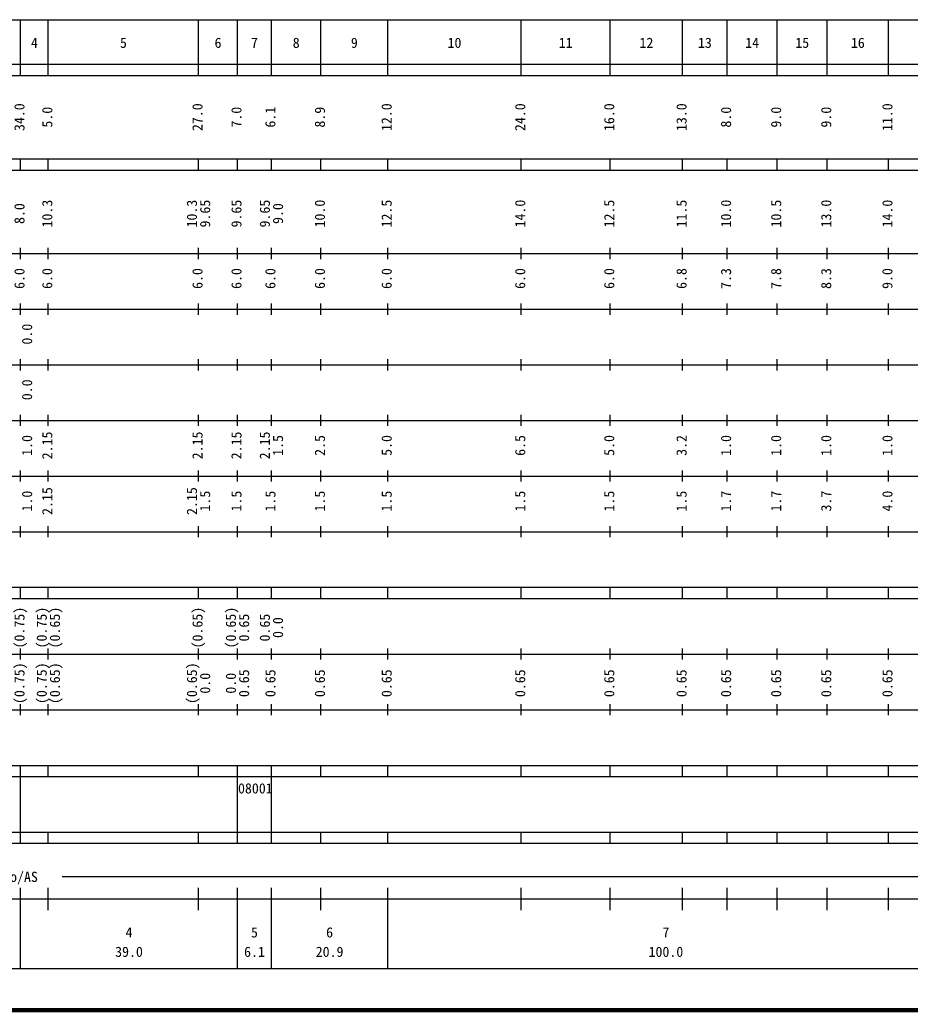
# Model space of a CAD drawing. Units: millimetres on the paper, enlarged 1000 times. Extents: x 40000 to 680000, y 20000 to 380000.
# Drawn here: x 301873 to 461907, y 20000 to 198000 of the extents above; entities that cross this region are included whole.
import ezdxf
from ezdxf.enums import TextEntityAlignment as Align

# ---------------------------------------------------------------- set-up
doc = ezdxf.new("R2010")
doc.units = ezdxf.units.MM
doc.header["$LTSCALE"] = 1000
doc.layers.add('M-TTL', color=2, linetype='Continuous', lineweight=140)
doc.layers.add('M-TTL-BAND', color=7, linetype='Continuous', lineweight=25)
doc.styles.add('ＭＳ ゴシック', font='')
doc.styles.get('ＭＳ ゴシック').set_extended_font_data('MS Gothic')

msp = doc.modelspace()

# ---------------------------------------------------------------- linework, layer by layer
at = {"layer": 'M-TTL'}
msp.add_line((40000, 20000), (680000, 20000), dxfattribs=at)
at = {"layer": 'M-TTL-BAND'}
for p, q in [((68000, 198000), (579000, 198000)), ((302000, 188000), (302000, 198000)), ((307000, 188000), (307000, 198000)), ((334000, 188000), (334000, 198000)), ((341000, 188000), (341000, 198000)), ((347100, 188000), (347100, 198000)), ((356000, 188000), (356000, 198000)), ((368000, 188000), (368000, 198000)), ((392000, 188000), (392000, 198000)), ((408000, 188000), (408000, 198000)), ((421000, 188000), (421000, 198000)), ((429000, 188000), (429000, 198000)), ((438000, 188000), (438000, 198000)), ((447000, 188000), (447000, 198000)), ((458000, 188000), (458000, 198000)), ((40000, 190000), (579000, 190000)), ((40000, 188000), (579000, 188000)), ((40000, 173000), (579000, 173000)), ((302000, 171000), (302000, 173000)), ((307000, 171000), (307000, 173000)), ((334000, 171000), (334000, 173000)), ((341000, 171000), (341000, 173000)), ((347100, 171000), (347100, 173000)), ((356000, 171000), (356000, 173000)), ((368000, 171000), (368000, 173000)), ((392000, 171000), (392000, 173000)), ((408000, 171000), (408000, 173000)), ((421000, 171000), (421000, 173000)), ((429000, 171000), (429000, 173000)), ((438000, 171000), (438000, 173000)), ((447000, 171000), (447000, 173000)), ((458000, 171000), (458000, 173000)), ((40000, 171000), (579000, 171000)), ((302000, 155000), (302000, 157000)), ((307000, 155000), (307000, 157000)), ((334000, 155000), (334000, 157000)), ((341000, 155000), (341000, 157000)), ((347100, 155000), (347100, 157000)), ((356000, 155000), (356000, 157000)), ((368000, 155000), (368000, 157000)), ((392000, 155000), (392000, 157000)), ((408000, 155000), (408000, 157000)), ((421000, 155000), (421000, 157000)), ((429000, 155000), (429000, 157000)), ((438000, 155000), (438000, 157000)), ((447000, 155000), (447000, 157000)), ((458000, 155000), (458000, 157000)), ((40000, 156000), (579000, 156000)), ((46000, 146000), (579000, 146000)), ((302000, 145000), (302000, 147000)), ((307000, 145000), (307000, 147000)), ((334000, 145000), (334000, 147000)), ((341000, 145000), (341000, 147000)), ((347100, 145000), (347100, 147000)), ((356000, 145000), (356000, 147000)), ((368000, 145000), (368000, 147000)), ((392000, 145000), (392000, 147000)), ((408000, 145000), (408000, 147000)), ((421000, 145000), (421000, 147000)), ((429000, 145000), (429000, 147000)), ((438000, 145000), (438000, 147000)), ((447000, 145000), (447000, 147000)), ((458000, 145000), (458000, 147000)), ((52000, 136000), (579000, 136000)), ((302000, 135000), (302000, 137000)), ((307000, 135000), (307000, 137000)), ((334000, 135000), (334000, 137000)), ((341000, 135000), (341000, 137000)), ((347100, 135000), (347100, 137000)), ((356000, 135000), (356000, 137000)), ((368000, 135000), (368000, 137000)), ((392000, 135000), (392000, 137000)), ((408000, 135000), (408000, 137000)), ((421000, 135000), (421000, 137000)), ((429000, 135000), (429000, 137000)), ((438000, 135000), (438000, 137000)), ((447000, 135000), (447000, 137000)), ((458000, 135000), (458000, 137000)), ((302000, 125000), (302000, 127000)), ((307000, 125000), (307000, 127000)), ((334000, 125000), (334000, 127000)), ((341000, 125000), (341000, 127000)), ((347100, 125000), (347100, 127000)), ((356000, 125000), (356000, 127000)), ((368000, 125000), (368000, 127000)), ((392000, 125000), (392000, 127000)), ((408000, 125000), (408000, 127000)), ((421000, 125000), (421000, 127000)), ((429000, 125000), (429000, 127000)), ((438000, 125000), (438000, 127000)), ((447000, 125000), (447000, 127000)), ((458000, 125000), (458000, 127000)), ((46000, 126000), (579000, 126000)), ((52000, 116000), (579000, 116000)), ((302000, 115000), (302000, 117000)), ((307000, 115000), (307000, 117000)), ((334000, 115000), (334000, 117000)), ((341000, 115000), (341000, 117000)), ((347100, 115000), (347100, 117000)), ((356000, 115000), (356000, 117000)), ((368000, 115000), (368000, 117000)), ((392000, 115000), (392000, 117000)), ((408000, 115000), (408000, 117000)), ((421000, 115000), (421000, 117000)), ((429000, 115000), (429000, 117000)), ((438000, 115000), (438000, 117000)), ((447000, 115000), (447000, 117000)), ((458000, 115000), (458000, 117000)), ((302000, 105000), (302000, 107000)), ((307000, 105000), (307000, 107000)), ((334000, 105000), (334000, 107000)), ((341000, 105000), (341000, 107000)), ((347100, 105000), (347100, 107000)), ((356000, 105000), (356000, 107000)), ((368000, 105000), (368000, 107000)), ((392000, 105000), (392000, 107000)), ((408000, 105000), (408000, 107000)), ((421000, 105000), (421000, 107000)), ((429000, 105000), (429000, 107000)), ((438000, 105000), (438000, 107000)), ((447000, 105000), (447000, 107000)), ((458000, 105000), (458000, 107000)), ((46000, 106000), (579000, 106000)), ((40000, 96000), (579000, 96000)), ((302000, 94000), (302000, 96000)), ((307000, 94000), (307000, 96000)), ((334000, 94000), (334000, 96000)), ((341000, 94000), (341000, 96000)), ((347100, 94000), (347100, 96000)), ((356000, 94000), (356000, 96000)), ((368000, 94000), (368000, 96000)), ((392000, 94000), (392000, 96000)), ((408000, 94000), (408000, 96000)), ((421000, 94000), (421000, 96000)), ((429000, 94000), (429000, 96000)), ((438000, 94000), (438000, 96000)), ((447000, 94000), (447000, 96000)), ((458000, 94000), (458000, 96000)), ((40000, 94000), (579000, 94000)), ((49000, 84000), (579000, 84000)), ((302000, 83000), (302000, 85000)), ((307000, 83000), (307000, 85000)), ((334000, 83000), (334000, 85000)), ((341000, 83000), (341000, 85000)), ((347100, 83000), (347100, 85000)), ((356000, 83000), (356000, 85000)), ((368000, 83000), (368000, 85000)), ((392000, 83000), (392000, 85000)), ((408000, 83000), (408000, 85000)), ((421000, 83000), (421000, 85000)), ((429000, 83000), (429000, 85000)), ((438000, 83000), (438000, 85000)), ((447000, 83000), (447000, 85000)), ((458000, 83000), (458000, 85000)), ((302000, 73000), (302000, 75000)), ((307000, 73000), (307000, 75000)), ((334000, 73000), (334000, 75000)), ((341000, 73000), (341000, 75000)), ((347100, 73000), (347100, 75000)), ((356000, 73000), (356000, 75000)), ((368000, 73000), (368000, 75000)), ((392000, 73000), (392000, 75000)), ((408000, 73000), (408000, 75000)), ((421000, 73000), (421000, 75000)), ((429000, 73000), (429000, 75000)), ((438000, 73000), (438000, 75000)), ((447000, 73000), (447000, 75000)), ((458000, 73000), (458000, 75000)), ((40000, 74000), (579000, 74000)), ((40000, 64000), (579000, 64000)), ((302000, 62000), (302000, 64000)), ((307000, 62000), (307000, 64000)), ((334000, 62000), (334000, 64000)), ((341000, 62000), (341000, 64000)), ((347100, 62000), (347100, 64000)), ((356000, 62000), (356000, 64000)), ((368000, 62000), (368000, 64000)), ((392000, 62000), (392000, 64000)), ((408000, 62000), (408000, 64000)), ((421000, 62000), (421000, 64000)), ((429000, 62000), (429000, 64000)), ((438000, 62000), (438000, 64000)), ((447000, 62000), (447000, 64000)), ((458000, 62000), (458000, 64000)), ((40000, 62000), (579000, 62000)), ((302000, 52000), (302000, 62000)), ((341000, 52000), (341000, 62000)), ((347100, 52000), (347100, 62000)), ((40000, 52000), (579000, 52000)), ((302000, 50000), (302000, 52000)), ((307000, 50000), (307000, 52000)), ((334000, 50000), (334000, 52000)), ((341000, 50000), (341000, 52000)), ((347100, 50000), (347100, 52000)), ((356000, 50000), (356000, 52000)), ((368000, 50000), (368000, 52000)), ((392000, 50000), (392000, 52000)), ((408000, 50000), (408000, 52000)), ((421000, 50000), (421000, 52000)), ((429000, 50000), (429000, 52000)), ((438000, 50000), (438000, 52000)), ((447000, 50000), (447000, 52000)), ((458000, 50000), (458000, 52000)), ((40000, 50000), (579000, 50000)), ((309500, 44000), (565000, 44000)), ((302000, 27500), (302000, 42000)), ((307000, 38000), (307000, 42000)), ((334000, 38000), (334000, 42000)), ((341000, 27500), (341000, 42000)), ((347100, 27500), (347100, 42000)), ((356000, 38000), (356000, 42000)), ((368000, 27500), (368000, 42000)), ((392000, 38000), (392000, 42000)), ((408000, 38000), (408000, 42000)), ((421000, 38000), (421000, 42000)), ((429000, 38000), (429000, 42000)), ((438000, 38000), (438000, 42000)), ((447000, 38000), (447000, 42000)), ((458000, 38000), (458000, 42000)), ((40000, 40000), (579000, 40000)), ((68000, 27500), (579000, 27500))]:
    msp.add_line(p, q, dxfattribs=at)

# ---------------------------------------------------------------- texts
at = {"layer": 'M-TTL-BAND', "style": 'ＭＳ ゴシック'}
for s, p in [('4', (304500, 192405)), ('5', (320500, 192405)), ('6', (337500, 192405)), ('7', (344050, 192405)), ('8', (351550, 192405)), ('9', (362000, 192405)), ('10', (380000, 192405)), ('11', (400000, 192405)), ('12', (414500, 192405)), ('13', (425000, 192405)), ('14', (433500, 192405)), ('15', (442500, 192405)), ('16', (452500, 192405)), ('Co/AS', (302000, 42500)), ('4', (321500, 32523)), ('5', (344050, 32523)), ('6', (357550, 32523)), ('7', (418000, 32523)), ('39.0', (321500, 29033)), ('6.1', (344050, 29033)), ('20.9', (357550, 29033)), ('100.0', (418000, 29033))]:
    msp.add_text(s, height=1833, dxfattribs=at).set_placement(p, align=Align.BOTTOM_CENTER)
for s, p in [('34.0', (303266, 180500)), ('5.0', (308266, 180500)), ('27.0', (335266, 180500)), ('7.0', (342266, 180500)), ('6.1', (348366, 180500)), ('8.9', (357266, 180500)), ('12.0', (369266, 180500)), ('24.0', (393266, 180500)), ('16.0', (409266, 180500)), ('13.0', (422266, 180500)), ('8.0', (430266, 180500)), ('9.0', (439266, 180500)), ('9.0', (448266, 180500)), ('11.0', (459266, 180500)), ('8.0', (303266, 163174)), ('10.3', (308266, 163174)), ('10.3', (334266, 163174)), ('9.65', (336636, 163174)), ('9.65', (342266, 163174)), ('9.65', (347366, 163174)), ('9.0', (349736, 163174)), ('10.0', (357266, 163174)), ('12.5', (369266, 163174)), ('14.0', (393266, 163174)), ('12.5', (409266, 163174)), ('11.5', (422266, 163174)), ('10.0', (430266, 163174)), ('10.5', (439266, 163174)), ('13.0', (448266, 163174)), ('14.0', (459266, 163174)), ('6.0', (303266, 151500)), ('6.0', (308266, 151500)), ('6.0', (335266, 151500)), ('6.0', (342266, 151500)), ('6.0', (348366, 151500)), ('6.0', (357266, 151500)), ('6.0', (369266, 151500)), ('6.0', (393266, 151500)), ('6.0', (409266, 151500)), ('6.8', (422266, 151500)), ('7.3', (430266, 151500)), ('7.8', (439266, 151500)), ('8.3', (448266, 151500)), ('9.0', (459266, 151500)), ('0.0', (304636, 141500)), ('0.0', (304636, 131500)), ('1.0', (304636, 121500)), ('2.15', (308266, 121500)), ('2.15', (335266, 121500)), ('2.15', (342266, 121500)), ('2.15', (347366, 121500)), ('1.5', (349736, 121500)), ('2.5', (357266, 121500)), ('5.0', (369266, 121500)), ('6.5', (393266, 121500)), ('5.0', (409266, 121500)), ('3.2', (422266, 121500)), ('1.0', (430266, 121500)), ('1.0', (439266, 121500)), ('1.0', (448266, 121500)), ('1.0', (459266, 121500)), ('1.0', (304636, 111500)), ('2.15', (308266, 111500)), ('2.15', (334266, 111500)), ('1.5', (336636, 111500)), ('1.5', (342266, 111500)), ('1.5', (348366, 111500)), ('1.5', (357266, 111500)), ('1.5', (369266, 111500)), ('1.5', (393266, 111500)), ('1.5', (409266, 111500)), ('1.5', (422266, 111500)), ('1.7', (430266, 111500)), ('1.7', (439266, 111500)), ('3.7', (448266, 111500)), ('4.0', (459266, 111500)), ('(0.75)', (303266, 88764)), ('(0.75)', (307266, 88764)), ('(0.65)', (309636, 88764)), ('(0.65)', (335266, 88764)), ('(0.65)', (341266, 88764)), ('0.65', (343636, 88764)), ('0.65', (347366, 88764)), ('0.0', (349736, 88764)), ('(0.75)', (303266, 78764)), ('(0.75)', (307266, 78764)), ('(0.65)', (309636, 78764)), ('(0.65)', (334266, 78764)), ('0.0', (336636, 78764)), ('0.0', (341266, 78764)), ('0.65', (343636, 78764)), ('0.65', (348366, 78764)), ('0.65', (357266, 78764)), ('0.65', (369266, 78764)), ('0.65', (393266, 78764)), ('0.65', (409266, 78764)), ('0.65', (422266, 78764)), ('0.65', (430266, 78764)), ('0.65', (439266, 78764)), ('0.65', (448266, 78764)), ('0.65', (459266, 78764))]:
    msp.add_text(s, height=1833, rotation=90, dxfattribs=at).set_placement(p, align=Align.BOTTOM_CENTER)
msp.add_text('08001', height=1833, dxfattribs=at).set_placement((341091, 58405), align=Align.BOTTOM_LEFT)

doc.saveas('drawing.dxf')
